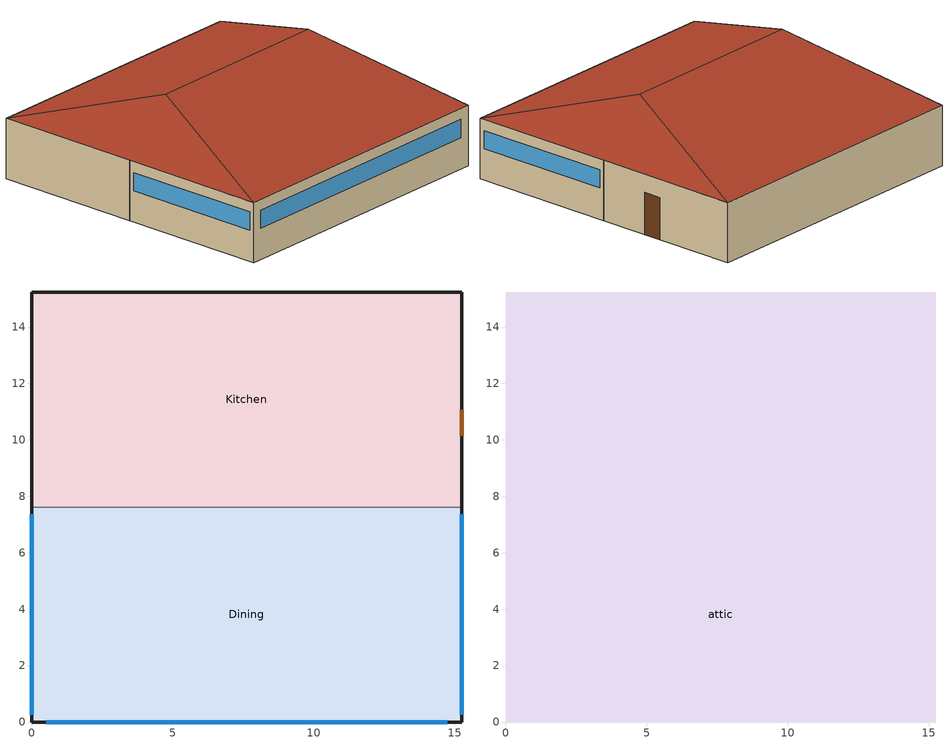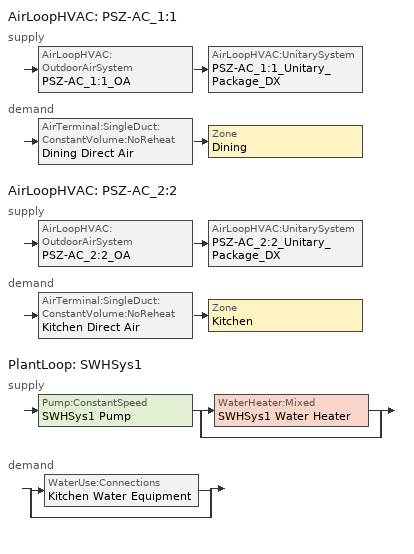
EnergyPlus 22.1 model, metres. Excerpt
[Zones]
Dining
 floor ground (Dining_Floor_Ffactor): 15.24,7.62 15.24,0 0,0 0,7.62 z0
 wall outside (nonres_ext_wall_grd): 0,7.62 0,0 15.24,0 15.24,7.62 z0:3.05
 wall to Kitchen (int_wall): 15.24,7.62 0,7.62 z0:3.05
 window (NonresWindow_U_0.362_SHGC_East_0.379): 15.24,0.25 15.24,7.37 z1.59:2.5
 window (NonresWindow_U_0.362_SHGC_South_0.379): 0.51,0 14.73,0 z1.59:2.5
 window (NonresWindow_U_0.362_SHGC_West_0.379): 0,7.37 0,0.25 z1.59:2.5
Kitchen
 floor ground (Kitchen_Floor_Ffactor): 15.24,15.24 15.24,7.62 0,7.62 0,15.24 z0
 wall outside (nonres_ext_wall_grd): 15.24,7.62 15.24,15.24 0,15.24 0,7.62 z0:3.05
 door (Swinging Door_con): 15.24,10.15 15.24,11.06 z0:2.13
attic
 floor to Dining (nonres_roof_floor): 0,0 0,7.62 15.24,7.62 15.24,0 z3.05
 floor to Kitchen (nonres_roof_floor): 15.24,15.24 15.24,7.62 0,7.62 0,15.24 z3.05
 roof outside (AtticRoofDeck): 0,15.24,3.05 0,0,3.05 2.54,7.62,5.59; 15.24,0,3.05 15.24,15.24,3.05 12.7,7.62,5.59; 15.24,15.24,3.05 0,15.24,3.05 2.54,7.62,5.59 12.7,7.62,5.59; 0,0,3.05 15.24,0,3.05 12.7,7.62,5.59 2.54,7.62,5.59
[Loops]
AirLoopHVAC 'PSZ-AC_1:1'
 supply: AirLoopHVAC:OutdoorAirSystem 'PSZ-AC_1:1_OA' > AirLoopHVAC:UnitarySystem 'PSZ-AC_1:1_Unitary_Package_DX'
 demand: AirTerminal:SingleDuct:ConstantVolume:NoReheat 'Dining Direct Air' > Zone 'Dining'
AirLoopHVAC 'PSZ-AC_2:2'
 supply: AirLoopHVAC:OutdoorAirSystem 'PSZ-AC_2:2_OA' > AirLoopHVAC:UnitarySystem 'PSZ-AC_2:2_Unitary_Package_DX'
 demand: AirTerminal:SingleDuct:ConstantVolume:NoReheat 'Kitchen Direct Air' > Zone 'Kitchen'
PlantLoop 'SWHSys1'
 supply: Pump:ConstantSpeed 'SWHSys1 Pump' > split
  | WaterHeater:Mixed 'SWHSys1 Water Heater'
  | bypass
 demand: split
  | WaterUse:Connections 'Kitchen Water Equipment'
  | bypass
[Building]
RestaurantFastFood: North Axis {deg}=0; Terrain=City; Loads Convergence Tolerance Value {W}=0.04; Temperature Convergence Tolerance Value {deltaC}=0.2; Solar Distribution=FullInteriorAndExterior; Maximum Number of Warmup Days=25; Minimum Number of Warmup Days=6
[Site:Location]
Site:Location=Denver-Aurora-Buckley.AFB_CO_USA WMO=724695; Latitude {N+ S-}=39.72; Longitude {W- E+}=-104.75; Time Zone Relative to GMT {GMT+/-}=-7; Elevation {m}=1726
[SizingPeriod:DesignDay] Day of Month=21; Dry-Bulb Temperature Range Modifier Type=DefaultMultipliers; Humidity Condition Type=Wetbulb; Barometric Pressure {Pa}=82237; Rain {Yes/No}=No; Snow on ground {Yes/No}=No; Daylight Savings Time Indicator=No
Name | Month | Day Type | Maximum Dry-Bulb Temperature {C} | Daily Dry-Bulb Temperature Range {C} | Wetbulb at Maximum Dry-Bulb {C} | Wind Speed {m/s} design conditions vs. traditional 6.71 m/s (15 mph) | Wind Direction {Degrees; N=0, S=180} | Solar Model Indicator | Clearness {0.0 to 1.1} | Wind Speed {m/s} design conditions vs. traditional 3.35 m/s (7mph) | ASHRAE Clear Sky Optical Depth for Beam Irradiance (taub) | ASHRAE Clear Sky Optical Depth for Diffuse Irradiance (taud)
Denver-Aurora-Buckley.AFB_CO_USA Ann Htg 99.6% Condns DB | 12 | WinterDesignDay | -17.9 | 0 | -17.9 | 2.5 | 180 | ASHRAEClearSky | 0
Denver-Aurora-Buckley.AFB_CO_USA Ann Clg .4% Condns DB=>MWB | 7 | SummerDesignDay | 33.9 | 14.8 | 15 |  | 30 | ASHRAETau |  | 3.6 | 0.423 | 2.02
[Site:WaterMainsTemperature]
Calculation Method=Correlation; Annual average outdoor air temperature {C}=9.95; Maximum difference in monthly average outdoor air temperatures {C}=23.7
[Site:GroundTemperature:FCfactorMethod]
January Ground Temperature {C}=7.1; February Ground Temperature {C}=3; March Ground Temperature {C}=-1; April Ground Temperature {C}=0.8; May Ground Temperature {C}=-0.2; June Ground Temperature {C}=4.8; July Ground Temperature {C}=6.1; August Ground Temperature {C}=13.7; September Ground Temperature {C}=22.2; October Ground Temperature {C}=22.7; November Ground Temperature {C}=21.7; December Ground Temperature {C}=18.5
[Material:NoMass]
Opaque Door panel_con: MediumRough, 0.475973, 0.9, 0.7, 0.7
Nonres_Roof_Insulation: MediumSmooth, 8.09839, 0.9, 0.7, 0.7
Nonres_Exterior_Wall_Insulation_grd: MediumSmooth, 2.26466, 0.9, 0.7, 0.7
[Construction]
Swinging Door_con: Opaque Door panel_con
InteriorFurnishings: Std Wood 6inch
AtticRoofDeck: F12 Asphalt shingles, G02 16mm plywood
int_wall: G01 13mm gypsum board, G01 13mm gypsum board
nonres_roof_floor: G01 16mm gypsum board, Nonres_Roof_Insulation
nonres_ext_wall_grd: F07 25mm stucco, G01 16mm gypsum board, Nonres_Exterior_Wall_Insulation_grd, G01 16mm gypsum board
NonresWindow_U_0.362_SHGC_South_0.379: Nonres Window Glazing Layer South
NonresWindow_U_0.362_SHGC_East_0.379: Nonres Window Glazing Layer East
NonresWindow_U_0.362_SHGC_West_0.379: Nonres Window Glazing Layer West
[Material]
Name | Roughness | Thickness {m} | Conductivity {W/m-K} | Density {kg/m3} | Specific Heat {J/kg-K} | Thermal Absorptance | Solar Absorptance | Visible Absorptance | Absorptance:Thermal | Absorptance:Solar | Absorptance:Visible
Std Wood 6inch | MediumSmooth | 0.15 | 0.12 | 540 | 1210 | 0.9 | 0.7 | 0.7
F07 25mm stucco | Smooth | 0.0254 | 0.72 | 1856 | 840 | 0.9 | 0.7 | 0.7
F12 Asphalt shingles | VeryRough | 0.0032 | 0.04 | 1120 | 1260 |  |  |  | 0.9 | 0.7
G01 13mm gypsum board | Smooth | 0.0127 | 0.16 | 800 | 1090 |  |  |  | 0.9 | 0.7 | 0.5
G01 16mm gypsum board | MediumSmooth | 0.0159 | 0.16 | 800 | 1090
G02 16mm plywood | Smooth | 0.0159 | 0.12 | 544 | 1210
[WindowMaterial:SimpleGlazingSystem] U-Factor {W/m2-K}=2.05553; Solar Heat Gain Coefficient=0.379; Visible Transmittance=0.4169
Nonres Window Glazing Layer South; Nonres Window Glazing Layer West; Nonres Window Glazing Layer East
[Construction:FfactorGroundFloor] F-Factor {W/m-K}=0.90012; Area {m2}=116.171; PerimeterExposed {m}=30.4856
Dining_Floor_Ffactor; Kitchen_Floor_Ffactor
[Zone] Type=1; Multiplier=1; Floor Area {m2}=autocalculate
Name | Ceiling Height {m} | Volume {m3} | Part of Total Floor Area
Dining; Kitchen | 3.0488 | 354.1836 | Yes
attic | -9999 | 262.3406 | No
[InternalMass] Construction=InteriorFurnishings; Surface Area {m2}=232.343
Name | Zone or ZoneList
Dining_InternalMass_1 | Dining
Kitchen_InternalMass_1 | Kitchen
[People] Number of People Schedule=BLDG_OCC_SCH; Fraction Radiant=0.3; Sensible Heat Fraction=AUTOCALCULATE; Activity Level Schedule=ACTIVITY_SCH; Enable ASHRAE 55 Comfort Warnings=No; Mean Radiant Temperature Calculation Type=ZoneAveraged; Work Efficiency Schedule=WORK_EFF_SCH; Clothing Insulation Calculation Method=ClothingInsulationSchedule; Clothing Insulation Schedule=CLOTHING_SCH; Air Velocity Schedule=AIR_VELO_SCH; Thermal Comfort Model 1 Type=FANGER
Name | Zone or ZoneList or Space or SpaceList | Number of People Calculation Method | Floor Area per Person {m2/person} | Number of People
Dining | Dining | Area/Person | 1.327
Kitchen | Kitchen | People |  | 6.2733
[Lights] Design Level Calculation Method=Watts/Area; Return Air Fraction=0; Fraction Radiant=0.7; Fraction Visible=0.2; Fraction Replaceable=1; Return Air Fraction Calculated from Plenum Temperature=No
Name | Zone or ZoneList or Space or SpaceList | Schedule | Watts per Zone Floor Area {W/m2}
Dining_Lights | Dining | ltg_sch_dining | 4.079169
Kitchen_Lights | Kitchen | ltg_sch_kitchen | 9.620469
[ElectricEquipment] Design Level Calculation Method=EquipmentLevel
Name | Zone or ZoneList or Space or SpaceList | Schedule | Design Level {W} | Fraction Latent | Fraction Radiant | Fraction Lost
Dining_MiscElec_Equip | Dining | BLDG_EQUIP_SCH | 12834.7 | 0.25 | 0.3 | 0
Kitchen_MiscElec_Equip | Kitchen | BLDG_EQUIP_SCH | 29769.4 | 0.25 | 0.3 | 0.3
Kitchen_Reach-in-Freezer | Kitchen | Always_on | 277.5 | 0 | 0.25 | 0
Kitchen_Reach-in-Refrigerator | Kitchen | Always_on | 313.3 | 0 | 0.25 | 0
[GasEquipment]
Kitchen_MiscGas_Equip: Zone or ZoneList or Space or SpaceList=Kitchen; Schedule=FF_GAS_EQUIP_SCH; Design Level Calculation Method=EquipmentLevel; Design Level {W}=86968.2; Fraction Latent=0.1; Fraction Radiant=0.2; Fraction Lost=0.7
[Daylighting:Controls]
Dining_DaylCtrl: Zone or Space=Dining; Daylighting Method=SplitFlux; Availability Schedule=DaylightAvailSch; Lighting Control Type=Continuousoff; Minimum Input Power Fraction for Continuous or ContinuousOff Dimming Control=0.2; Minimum Light Output Fraction for Continuous or ContinuousOff Dimming Control=0.2; Number of Stepped Control Steps=3; Probability Lighting will be Reset When Needed in Manual Stepped Control=1; Glare Calculation Daylighting Reference Point=Dining_DaylRefPt1; Glare Calculation Azimuth Angle of View Direction Clockwise from Zone y-Axis {deg}=180; Maximum Allowable Discomfort Glare Index=22; Daylighting Reference Point 1=Dining_DaylRefPt1; Fraction of Lights Controlled by Reference Point 1=0.38; Illuminance Setpoint at Reference Point 1 {lux}=215; Daylighting Reference Point 2=Dining_DaylRefPt2; Fraction of Lights Controlled by Reference Point 2=0.38; Illuminance Setpoint at Reference Point 2 {lux}=215
[ZoneInfiltration:DesignFlowRate] Temperature Term Coefficient=0; Velocity Squared Term Coefficient=0
Name | Zone or ZoneList | Schedule | Design Flow Rate Calculation Method | Flow per Exterior Surface Area {m3/s-m2} | Constant Term Coefficient | Velocity Term Coefficient | Design Flow Rate {m3/s}
Dining_Infiltration | Dining | INFIL_SCH_PNNL | Flow/ExteriorWallArea | 0.00019935 | 0 | 0.224
Dining_Door_Infiltration | Dining | VESTIBULE_DOOR_INFIL_SCH | Flow/Zone |  | 1 | 0 | 0.583798
Kitchen_Infiltration | Kitchen | INFIL_SCH_PNNL | Flow/ExteriorWallArea | 0.00019935 | 0 | 0.224
attic_Infiltration | attic | ALWAYS_ON | Flow/Zone |  | 1 | 0 | 0.0729
[Exterior:Lights] Control Option=AstronomicalClock
Name | Schedule | Design Level {W}
Exterior_Lights_a | Exterior_lighting_schedule_a | 209.35
Exterior_Lights_b | Exterior_lighting_schedule_b_2016 | 742.8
[Refrigeration:Case] Availability Schedule=ALWAYS_ON; Zone=Kitchen; Rated Ambient Temperature {C}=23.88; Rated Ambient Relative Humidity {percent}=55; Latent Case Credit Curve Type=CaseTemperatureMethod; Standard Case Lighting Power per Unit Length {W/m}=33; Case Lighting Schedule=walkin_occ_lght_SCH_2; Fraction of Lighting Energy to Case=1; Case Anti-Sweat Heater Power per Unit Length {W/m}=0; Minimum Anti-Sweat Heater Power per Unit Length {W/m}=0; Anti-Sweat Heater Control Type=None; Humidity at Zero Anti-Sweat Heater Energy {percent}=0; Case Height {m}=0; Defrost Energy Correction Curve Type=None
Name | Rated Total Cooling Capacity per Unit Length {W/m} | Rated Latent Heat Ratio | Rated Runtime Fraction | Case Length {m} | Case Operating Temperature {C} | Latent Case Credit Curve | Standard Case Fan Power per Unit Length {W/m} | Operating Case Fan Power per Unit Length {W/m} | Fraction of Anti-Sweat Heater Energy to Case | Case Defrost Power per Unit Length {W/m} | Case Defrost Type | Case Defrost Schedule | Case Defrost Drip-Down Schedule | Under Case HVAC Return Air Fraction | Refrigerated Case Restocking Schedule | Case Credit Fraction Schedule
Kitchen_Case:1_WALKINFREEZER | 688 | 0.1 | 0.4 | 2.44 | -23 | Kitchen_Case:1_WALKINFREEZERSingleShelfHorizontal_LatentEnergyMult | 21.1429 | 21.1429 | 0 | 1291.7 | Electric | Kitchen_Case:1_WALKINFREEZER_CaseDefrost2aDaySched | Kitchen_Case:1_WALKINFREEZER_CaseDripDown2aDaySched | 0 | Kitchen_Case:1_WALKINFREEZER_WalkInStockingSched | Kitchen_Case:1_WALKINFREEZER_CaseCreditReduxSched
Kitchen_Case:2_SELFCONTAINEDDISPLAYCASE | 734 | 0.08 | 0.85 | 3.05 | 2 | Kitchen_Case:2_SELFCONTAINEDDISPLAYCASEMultiShelfVertical_LatentEnergyMult | 18.8571 | 18.8571 | 0.2 | 0 | None |  |  | 0.05 | Kitchen_Case:2_SELFCONTAINEDDISPLAYCASE_CaseStockingSched
[Refrigeration:CompressorRack] Heat Rejection Location=ZONE; Design Condenser Fan Power {W}=330; Condenser Type=AIRCOOLED
Name | Design Compressor Rack COP {W/W} | Compressor Rack COP Function of Temperature Curve | Condenser Fan Power Function of Temperature Curve | Refrigeration Case Name or WalkIn Name or CaseAndWalkInList
RACK1 | 2.51 | RACK1_RackCOPfTCurve | RACK1_RackCondFanCurve2 | RACK1CaseList
RACK2 | 7.29 | RACK2_RackCOPfTCurve |  | RACK2CaseList
[Refrigeration:CaseAndWalkInList]
Name | Case or WalkIn 1
RACK1CaseList | Kitchen_Case:1_WALKINFREEZER
RACK2CaseList | Kitchen_Case:2_SELFCONTAINEDDISPLAYCASE
[EnergyManagementSystem:Sensor]
Name | Output:Variable or Output:Meter | Output:Variable or Output:Meter Index Key
OAT_F | Site Outdoor Air Drybulb Temperature
Dining_LSr | Zone Lights Electricity Rate | Dining
Dining_Occ_Sensor | People Occupant Count | Dining
Kitchen_LSr | Zone Lights Electricity Rate | Kitchen
Kitchen_Occ_Sensor | People Occupant Count | Kitchen
[EnergyManagementSystem:InternalVariable] Internal Data Type=Zone Floor Area
Name | Internal Data Index Key
Dining_Area | Dining
Kitchen_Area | Kitchen
[EnergyManagementSystem:Actuator] Actuated Component Type=Lights; Actuated Component Control Type=Electricity Rate
Name | Actuated Component Unique
Dining_Light_Actuator | Dining_lights
Kitchen_Light_Actuator | Kitchen_lights
[EnergyManagementSystem:Program]
SET_Dining_Light_EMS_Program: SET Dining_LSr_IP=0.093*Dining_LSr/Dining_Area; IF (Dining_Occ_Sensor <= 0) && (Dining_LSr_IP >= 0.02); SET Dining_Light_Actuator = 0.02*Dining_Area/0.09290304; ELSE; SET Dining_Light_Actuator = NULL; ENDIF
SET_Kitchen_Light_EMS_Program: SET Kitchen_LSr_IP=0.093*Kitchen_LSr/Kitchen_Area; IF (Kitchen_Occ_Sensor <= 0) && (Kitchen_LSr_IP >= 0.02); SET Kitchen_Light_Actuator = 0.02*Kitchen_Area/0.09290304; ELSE; SET Kitchen_Light_Actuator = NULL; ENDIF
[EnergyManagementSystem:ProgramCallingManager]
SET_Dining_Light_EMS_Program_Prog_Manager: BeginTimestepBeforePredictor; SET_Dining_Light_EMS_Program
SET_Kitchen_Light_EMS_Program_Prog_Manager: BeginTimestepBeforePredictor; SET_Kitchen_Light_EMS_Program
[Sizing:Zone] Zone Cooling Design Supply Air Temperature Input Method=SupplyAirTemperature; Zone Cooling Design Supply Air Temperature {C}=12.8; Zone Heating Design Supply Air Temperature Input Method=SupplyAirTemperature; Zone Heating Design Supply Air Temperature {C}=40; Zone Cooling Design Supply Air Humidity Ratio {kg-H2O/kg-air}=0.007; Zone Heating Design Supply Air Humidity Ratio {kgWater/kgDryAir}=0.008; Cooling Design Air Flow Method=DesignDayWithLimit; Cooling Design Air Flow Rate {m3/s}=0; Cooling Minimum Air Flow Fraction=0; Heating Design Air Flow Method=DesignDay; Heating Design Air Flow Rate {m3/s}=0
Name | Design Specification Outdoor Air Object | Cooling Minimum Air Flow per Zone Floor Area {m3/s-m2} | Cooling Minimum Air Flow {m3/s}
Dining | SZ DSOA Dining | 0.0035814
Kitchen | SZ DSOA Kitchen |  | 1.14133
[DesignSpecification:OutdoorAir]
Name | Outdoor Air Method | Outdoor Air Flow per Zone Floor Area {m3/s-m2} | Outdoor Air Flow per Zone {m3/s}
SZ DSOA Dining | Flow/Area | 0.0035814
SZ DSOA Kitchen | Maximum | 0.000792396 | 1.14133
[ZoneControl:Thermostat] Control Type Schedule=Dual Zone Control Type Sched
Name | Zone or ZoneList | Control 1
Dining Thermostat | Dining | Dining Dual SP Control
Kitchen Thermostat | Kitchen | Kitchen Dual SP Control
[ThermostatSetpoint:DualSetpoint]
Name | Heating Setpoint Temperature Schedule | Cooling Setpoint Temperature Schedule
Dining Dual SP Control | HTGSETP_SCH_NO_OPTIMUM | CLGSETP_SCH_NO_OPTIMUM
Kitchen Dual SP Control | HTGSETP_KITCHEN_SCH_NO_OPTIMUM | CLGSETP_KITCHEN_SCH_NO_OPTIMUM
[Coil:Cooling:DX:MultiSpeed] Availability Schedule=Always_On; Condenser Type=AirCooled; Apply Part Load Fraction to Speeds Greater than 1=No; Apply Latent Degradation to Speeds Greater than 1=No; Maximum Outdoor Dry-Bulb Temperature for Crankcase Heater Operation {C}=10; Basin Heater Setpoint Temperature {C}=2; Fuel Type=Electricity; Number of Speeds=2; Speed 1 Gross Rated Cooling COP {W/W}=3.79883; Speed 1 Rated Evaporator Fan Power Per Volume Flow Rate {W/(m3/s)}=0; Speed 1 Total Cooling Capacity Function of Temperature Curve=LgDX_CapFT; Speed 1 Total Cooling Capacity Function of Flow Fraction Curve=LgDX_CapFF; Speed 1 Energy Input Ratio Function of Temperature Curve=LgDX_EIRFT; Speed 1 Energy Input Ratio Function of Flow Fraction Curve=LgDX_EIRFF; Speed 1 Part Load Fraction Correlation Curve=LgDX_PLR; Speed 1 Rated Waste Heat Fraction of Power Input=0.2; Speed 1 Evaporative Condenser Effectiveness=0.9; Speed 2 Gross Rated Cooling COP {W/W}=3.79883; Speed 2 Rated Evaporator Fan Power Per Volume Flow Rate {W/(m3/s)}=0; Speed 2 Total Cooling Capacity Function of Temperature Curve=LgDX_CapFT; Speed 2 Total Cooling Capacity Function of Flow Fraction Curve=LgDX_CapFF; Speed 2 Energy Input Ratio Function of Temperature Curve=LgDX_EIRFT; Speed 2 Energy Input Ratio Function of Flow Fraction Curve=LgDX_EIRFF; Speed 2 Part Load Fraction Correlation Curve=LgDX_PLR; Speed 2 Rated Waste Heat Fraction of Power Input=0.2; Speed 2 Evaporative Condenser Effectiveness=0.9
Name | Speed 1 Gross Rated Total Cooling Capacity {W} | Speed 1 Gross Rated Sensible Heat Ratio | Speed 1 Rated Air Flow Rate {m3/s} | Speed 2 Gross Rated Total Cooling Capacity {W} | Speed 2 Gross Rated Sensible Heat Ratio | Speed 2 Rated Air Flow Rate {m3/s}
PSZ-AC_1:1 Cooling Coil | 16554.1 | 0.80066 | 1.33338 | 33108.23 | 0.80066 | 2.00007
PSZ-AC_2:2 Cooling Coil | 13408.02 | 0.76441 | 0.867747 | 26816.04 | 0.76441 | 1.30162
[Coil:Heating:Fuel] Availability Schedule=Always_On; Fuel Type=NaturalGas; Nominal Capacity {W}=AUTOSIZE; Parasitic Electric Load {W}=0; Parasitic Fuel Load {W}=0
Name | Burner Efficiency
PSZ-AC_1:1 Heating Coil | 0.84
PSZ-AC_2:2 Heating Coil | 0.8505
[Sizing:System] Type of Load to Size On=Sensible; Design Outdoor Air Flow Rate {m3/s}=AUTOSIZE; Central Heating Maximum System Air Flow Ratio=1; Preheat Design Temperature {C}=7; Preheat Design Humidity Ratio {kgWater/kgDryAir}=0.008; Precool Design Temperature {C}=12.8; Precool Design Humidity Ratio {kgWater/kgDryAir}=0.008; Central Cooling Design Supply Air Temperature {C}=12.8; Central Heating Design Supply Air Temperature {C}=40; Type of Zone Sum to Use=Coincident; 100% Outdoor Air in Cooling=No; 100% Outdoor Air in Heating=No; Central Cooling Design Supply Air Humidity Ratio {kgWater/kgDryAir}=0.007; Central Heating Design Supply Air Humidity Ratio {kgWater/kgDryAir}=0.008; Cooling Supply Air Flow Rate Method=DesignDay; Cooling Supply Air Flow Rate {m3/s}=0; Heating Supply Air Flow Rate Method=DesignDay; Heating Supply Air Flow Rate {m3/s}=0; System Outdoor Air Method=ZoneSum; Zone Maximum Outdoor Air Fraction=1; Cooling Design Capacity Method=CoolingDesignCapacity; Cooling Design Capacity {W}=autosize; Heating Design Capacity Method=HeatingDesignCapacity; Heating Design Capacity {W}=autosize; Central Cooling Capacity Control Method=OnOff
PSZ-AC_1:1; PSZ-AC_2:2
[AirTerminal:SingleDuct:ConstantVolume:NoReheat] Availability Schedule=Always_On; Maximum Air Flow Rate {m3/s}=AUTOSIZE
Dining Direct Air; Kitchen Direct Air
[Zone equipment]
Dining: Dining Exhaust Fan, Dining Direct Air
Kitchen: Kitchen Exhaust Fan, Kitchen Direct Air
[Fan:ZoneExhaust] Availability Schedule=Hours_of_operation
Name | Fan Total Efficiency | Pressure Rise {Pa} | Maximum Flow Rate {m3/s} | Balanced Exhaust Fraction Schedule
Dining Exhaust Fan | 1 | 0 | 0.416093
Kitchen Exhaust Fan | 0.385 | 124.5 | 1.557427 | Kitchen Exhaust Fan Balanced Exhaust Fraction Schedule
[Fan:SystemModel]
PSZ-AC_1:1_addAQ Fan: HVACOperationSchd, autosize, Discrete, 1, 622.5, 0.895, 1, AUTOSIZE, TotalEfficiencyAndPressure, 0.58175, 622.5, 2, 0.66, 0.4, 1, 1
PSZ-AC_2:2_addAQ Fan: HVACOperationSchd, autosize, Discrete, 1, 622.5, 0.865, 1, AUTOSIZE, TotalEfficiencyAndPressure, 0.56225, 622.5, 2, 0.66, 0.4, 1, 1
[AirLoopHVAC:UnitarySystem] Control Type=Load; Dehumidification Control Type=None; Availability Schedule=Always_On; Fan Placement=DrawThrough; Supply Air Fan Operating Mode Schedule=HVACOperationSchd; DX Heating Coil Sizing Ratio=1; Use DOAS DX Cooling Coil=No; Minimum Supply Air Temperature {C}=2; Latent Load Control=SensibleOnlyLoadControl; Cooling Supply Air Flow Rate Method=SupplyAirFlowRate; Cooling Supply Air Flow Rate {m3/s}=AUTOSIZE; Heating Supply Air Flow Rate Method=SupplyAirFlowRate; Heating Supply Air Flow Rate {m3/s}=AUTOSIZE; No Load Supply Air Flow Rate Method=SupplyAirFlowRate; No Load Supply Air Flow Rate {m3/s}=AUTOSIZE; Maximum Supply Air Temperature {C}=AUTOSIZE
Name | Controlling Zone or Thermostat Location | Supply Fan | Heating Coil | Cooling Coil | Design Specification Multispeed Object
PSZ-AC_1:1_Unitary_Package_DX | Dining | PSZ-AC_1:1_addAQ Fan | PSZ-AC_1:1 Heating Coil | PSZ-AC_1:1 Cooling Coil | PSZ-AC_1:1_Unitary_Package_DX_Perf
PSZ-AC_2:2_Unitary_Package_DX | Kitchen | PSZ-AC_2:2_addAQ Fan | PSZ-AC_2:2 Heating Coil | PSZ-AC_2:2 Cooling Coil | PSZ-AC_2:2_Unitary_Package_DX_Perf
[UnitarySystemPerformance:Multispeed]
PSZ-AC_1:1_Unitary_Package_DX_Perf; PSZ-AC_2:2_Unitary_Package_DX_Perf: 2, 2, No, 0.66, 0.66, 0.66, 1, 1
[Controller:OutdoorAir] Minimum Outdoor Air Flow Rate {m3/s}=AUTOSIZE; Maximum Outdoor Air Flow Rate {m3/s}=AUTOSIZE; Economizer Control Type=DifferentialDryBulb; Economizer Control Action Type=ModulateFlow; Lockout Type=LockoutWithHeating; Minimum Limit Type=FixedMinimum
Name | Minimum Outdoor Air Schedule | Maximum Fraction of Outdoor Air Schedule
PSZ-AC_1:1_OA_Controller | MinOA_MotorizedDamper_Sched | SZ_system_OA_Max_Frac_SCH
PSZ-AC_2:2_OA_Controller | MINOA_FFKITCH_SCHED
[AirLoopHVAC] Design Supply Air Flow Rate {m3/s}=AUTOSIZE
PSZ-AC_1:1; PSZ-AC_2:2
[AvailabilityManager:NightCycle] Applicability Schedule=Always_On; Fan Schedule=HVACOperationSchd; Control Type=CycleOnAny; Thermostat Tolerance {deltaC}=1; Cycling Run Time Control Type=FixedRunTime; Cycling Run Time {s}=1800
PSZ-AC_1:1 Availability Manager; PSZ-AC_2:2 Availability Manager
[SetpointManager:SingleZone:Heating] Control Variable=Temperature; Minimum Supply Air Temperature {C}=12.8; Maximum Supply Air Temperature {C}=40
Name | Control Zone | Setpoint Node or NodeList
SupAirTemp MngrDining - Htg | Dining | PSZ-AC_1:1 Supply Equipment Outlet Node
SupAirTemp MngrKitchen - Htg | Kitchen | PSZ-AC_2:2 Supply Equipment Outlet Node
[SetpointManager:SingleZone:Cooling] Control Variable=Temperature; Minimum Supply Air Temperature {C}=12.8; Maximum Supply Air Temperature {C}=99
Name | Control Zone | Setpoint Node or NodeList
SupAirTemp MngrDining - Clg | Dining | PSZ-AC_1:1 Zone Equipment Inlet Node
SupAirTemp MngrKitchen - Clg | Kitchen | PSZ-AC_2:2 Zone Equipment Inlet Node
[SetpointManager:MixedAir] Control Variable=Temperature
Name | Setpoint Node or NodeList
PSZ-AC_1:1_OAMixed Air Temp Manager | PSZ-AC_1:1 Mixed Air Outlet
PSZ-AC_1:1_CoolC SAT Manager | PSZ-AC_1:1 Cooling Coil Outlet
PSZ-AC_1:1_HeatC MixedAir Manager | PSZ-AC_1:1 Heating Coil Outlet
PSZ-AC_2:2_OAMixed Air Temp Manager | PSZ-AC_2:2 Mixed Air Outlet
PSZ-AC_2:2_CoolC SAT Manager | PSZ-AC_2:2 Cooling Coil Outlet
PSZ-AC_2:2_HeatC MixedAir Manager | PSZ-AC_2:2 Heating Coil Outlet
[WaterHeater:Mixed]
SWHSys1 Water Heater: Tank Volume {m3}=0.378541; Setpoint Temperature Schedule=SHWSys1 Water Heater Setpoint Temperature Schedule Name; Deadband Temperature Difference {deltaC}=2; Maximum Temperature Limit {C}=82.2222; Heater Control Type=Cycle; Heater Maximum Capacity {W}=29307.11; Heater Fuel Type=NATURALGAS; Heater Thermal Efficiency=0.95; Off Cycle Parasitic Fuel Consumption Rate {W}=612.409; Off Cycle Parasitic Fuel Type=NATURALGAS; Off Cycle Parasitic Heat Fraction to Tank=0; On Cycle Parasitic Fuel Consumption Rate {W}=612.409; On Cycle Parasitic Fuel Type=NATURALGAS; Ambient Temperature Indicator=zone; Ambient Temperature Zone=KITCHEN; Off Cycle Loss Coefficient to Ambient Temperature {W/K}=7.56156; On Cycle Loss Coefficient to Ambient Temperature {W/K}=7.56156; Use Side Effectiveness=1; Source Side Effectiveness=1; Use Side Design Flow Rate {m3/s}=AUTOSIZE; Source Side Design Flow Rate {m3/s}=AUTOSIZE; Indirect Water Heating Recovery Time {hr}=1.5
[Sizing:Plant]
SWHSys1: Loop Type=Heating; Design Loop Exit Temperature {C}=60; Loop Design Temperature Difference {deltaC}=5
[PlantLoop]
SWHSys1: Fluid Type=WATER; Plant Equipment Operation Scheme=SWHSys1 Loop Operation Scheme List; Maximum Loop Temperature {C}=60; Minimum Loop Temperature {C}=10; Maximum Loop Flow Rate {m3/s}=AUTOSIZE; Minimum Loop Flow Rate {m3/s}=0; Plant Loop Volume {m3}=AUTOSIZE; Load Distribution Scheme=Optimal
[Pump:ConstantSpeed]
SWHSys1 Pump: Design Flow Rate {m3/s}=autosize; Design Pump Head {Pa}=0.001; Design Power Consumption {W}=AUTOSIZE; Motor Efficiency=0.3; Fraction of Motor Inefficiencies to Fluid Stream=0; Pump Control Type=Intermittent
[PlantEquipmentList]
SWHSys1 Equipment List: SWHSys1 Water Heater
[PlantEquipmentOperation:HeatingLoad]
SWHSys1 Operation Scheme: Load Range 1 Lower Limit {W}=0; Load Range 1 Upper Limit {W}=1000000000000000; Range 1 Equipment List=SWHSys1 Equipment List
[PlantEquipmentOperationSchemes]
SWHSys1 Loop Operation Scheme List: Control Scheme 1=SWHSys1 Operation Scheme; Control Scheme 1 Schedule=PlantOnSched
[SetpointManager:Scheduled]
SWHSys1 Loop Setpoint Manager: Control Variable=Temperature; Schedule=SHWSys1-Loop-Temp-Schedule; Setpoint Node or NodeList=SWHSys1 Supply Outlet Node
[WaterUse:Equipment]
Kitchen Water Equipment: Peak Flow Rate {m3/s}=9.598e-05; Flow Rate Fraction Schedule=BLDG_SWH_SCH; Target Temperature Schedule=Kitchen Water Equipment Temp Sched; Hot Water Supply Temperature Schedule=Kitchen Water Equipment Hot Supply Temp Sched; Zone=Kitchen; Sensible Fraction Schedule=Kitchen Water Equipment Sensible fract sched; Latent Fraction Schedule=Kitchen Water Equipment Latent fract sched
[WaterUse:Connections]
Kitchen Water Equipment: Water Use Equipment 1=Kitchen Water Equipment
[SCHEDULE:COMPACT]
ltg_sch_dining: Through: 12/31, For: SummerDesignDay, Until: 24:00, 1, For: WinterDesignDay, Until: 24:00, 0, For: Weekdays, Until: 5:00, 0.13686, Until: 6:00, 0.18248, Until: 8:00, 0.36496, Until: 10:00, 0.54743, Until: 22:00, 0.82115, Until: 23:00, 0.4562, Until: 24:00, 0.27372, For: Saturday, Until: 1:00, 0.18248, Until: 6:00, 0.13686, Until: 8:00, 0.27372, Until: 10:00, 0.54743, Until: 17:00, 0.72991, Until: 22:00, 0.82115, Until: 23:00, 0.4562, Until: 24:00, 0.27372, For: AllOtherDays, Until: 1:00, 0.18248, Until: 6:00, 0.13686, Until: 8:00, 0.27372, Until: 10:00, 0.4562, Until: 16:00, 0.63867, Until: 22:00, 0.54743, Until: 23:00, 0.4562, Until: 24:00, 0.27372
ltg_sch_kitchen: Through: 12/31, For: SummerDesignDay, Until: 24:00, 1, For: WinterDesignDay, Until: 24:00, 0, For: Weekdays, Until: 5:00, 0.1336, Until: 6:00, 0.17813, Until: 8:00, 0.35626, Until: 10:00, 0.53439, Until: 22:00, 0.80159, Until: 23:00, 0.44533, Until: 24:00, 0.2672, For: Saturday, Until: 1:00, 0.17813, Until: 6:00, 0.1336, Until: 8:00, 0.2672, Until: 10:00, 0.53439, Until: 17:00, 0.71252, Until: 22:00, 0.80159, Until: 23:00, 0.44533, Until: 24:00, 0.2672, For: AllOtherDays, Until: 1:00, 0.17813, Until: 6:00, 0.1336, Until: 8:00, 0.2672, Until: 10:00, 0.44533, Until: 16:00, 0.62345, Until: 22:00, 0.53439, Until: 23:00, 0.44533, Until: 24:00, 0.2672
INFIL_SCH_PNNL: Through: 12/31, For: Weekdays, Until: 01:00, 0.25, Until: 05:00, 1, Until: 24:00, 0.25, For: Saturday, Until: 01:00, 0.25, Until: 05:00, 1, Until: 24:00, 0.25, For: WinterDesignDay SummerDesignDay, Until: 24:00, 1, For: Sunday Holidays AllOtherDays, Until: 01:00, 0.25, Until: 05:00, 1, Until: 24:00, 0.25
[Schedule:Compact]
BLDG_EQUIP_SCH: Through: 12/31, For: Weekdays, Until: 01:00, 0.0299675, Until: 02:00, 0.0199015, Until: 03:00, 0.0298522, Until: 04:00, 0.0199015, Until: 05:00, 0.0497536, Until: 06:00, 0.11987, Until: 07:00, 0.129859, Until: 08:00, 0.149837, Until: 09:00, 0.179805, Until: 10:00, 0.209772, Until: 11:00, 0.259718, Until: 12:00, 0.289686, Until: 13:00, 0.269707, Until: 14:00, 0.249729, Until: 15:00, 0.229751, Until: 16:00, 0.229751, Until: 17:00, 0.259718, Until: 18:00, 0.259718, Until: 19:00, 0.23974, Until: 20:00, 0.219762, Until: 21:00, 0.199783, Until: 22:00, 0.179805, Until: 23:00, 0.0899024, Until: 24:00, 0.0299675, For: Saturday, Until: 01:00, 0.0299675, Until: 02:00, 0.0199015, Until: 03:00, 0.0298522, Until: 04:00, 0.0199015, Until: 05:00, 0.0497536, Until: 06:00, 0.119409, Until: 07:00, 0.129859, Until: 08:00, 0.149837, Until: 09:00, 0.179805, Until: 10:00, 0.209772, Until: 11:00, 0.259718, Until: 12:00, 0.289686, Until: 13:00, 0.269707, Until: 14:00, 0.249729, Until: 15:00, 0.229751, Until: 16:00, 0.229751, Until: 17:00, 0.259718, Until: 18:00, 0.259718, Until: 19:00, 0.23974, Until: 20:00, 0.219762, Until: 21:00, 0.199783, Until: 22:00, 0.179805, Until: 23:00, 0.0899024, Until: 24:00, 0.0299675, For: SummerDesignDay, Until: 24:00, 0.29, For: WinterDesignDay, Until: 24:00, 0, For: Sunday Holidays AllOtherDays, Until: 01:00, 0.0299675, Until: 02:00, 0.0199015, Until: 03:00, 0.0298522, Until: 04:00, 0.0199015, Until: 05:00, 0.0497536, Until: 06:00, 0.119409, Until: 07:00, 0.129859, Until: 08:00, 0.149837, Until: 09:00, 0.179805, Until: 10:00, 0.209772, Until: 11:00, 0.259718, Until: 12:00, 0.289686, Until: 13:00, 0.269707, Until: 14:00, 0.249729, Until: 15:00, 0.229751, Until: 16:00, 0.229751, Until: 17:00, 0.259718, Until: 18:00, 0.259718, Until: 19:00, 0.23974, Until: 20:00, 0.219762, Until: 21:00, 0.199783, Until: 22:00, 0.179805, Until: 23:00, 0.0899024, Until: 24:00, 0.0299675
FF_GAS_EQUIP_SCH: Through: 12/31, For: Weekdays Saturday, Until: 01:00, 0.03, Until: 02:00, 0.02, Until: 03:00, 0.03, Until: 04:00, 0.02, Until: 05:00, 0.05, Until: 06:00, 0.12, Until: 07:00, 0.13, Until: 08:00, 0.15, Until: 09:00, 0.18, Until: 10:00, 0.21, Until: 11:00, 0.26, Until: 12:00, 0.29, Until: 13:00, 0.27, Until: 14:00, 0.25, Until: 15:00, 0.23, Until: 16:00, 0.23, Until: 17:00, 0.26, Until: 18:00, 0.26, Until: 19:00, 0.24, Until: 20:00, 0.22, Until: 21:00, 0.2, Until: 22:00, 0.18, Until: 23:00, 0.09, Until: 24:00, 0.03, For: SummerDesignDay, Until: 24:00, 0.29, For: WinterDesignDay, Until: 24:00, 0, For: Sunday Holidays AllOtherDays, Until: 01:00, 0.03, Until: 02:00, 0.02, Until: 03:00, 0.03, Until: 04:00, 0.02, Until: 05:00, 0.05, Until: 06:00, 0.12, Until: 07:00, 0.13, Until: 08:00, 0.15, Until: 09:00, 0.18, Until: 10:00, 0.21, Until: 11:00, 0.26, Until: 12:00, 0.29, Until: 13:00, 0.27, Until: 14:00, 0.25, Until: 15:00, 0.23, Until: 16:00, 0.23, Until: 17:00, 0.26, Until: 18:00, 0.26, Until: 19:00, 0.24, Until: 20:00, 0.22, Until: 21:00, 0.2, Until: 22:00, 0.18, Until: 23:00, 0.09, Until: 24:00, 0.03
BLDG_OCC_SCH: Through: 12/31, For: Weekdays, Until: 01:00, 0.05, Until: 05:00, 0, Until: 06:00, 0.05, Until: 07:00, 0.1, Until: 10:00, 0.4, Until: 11:00, 0.2, Until: 12:00, 0.5, Until: 13:00, 0.8, Until: 14:00, 0.7, Until: 15:00, 0.4, Until: 16:00, 0.2, Until: 17:00, 0.25, Until: 18:00, 0.5, Until: 21:00, 0.8, Until: 22:00, 0.5, Until: 23:00, 0.35, Until: 24:00, 0.2, For: SummerDesignDay, Until: 24:00, 1, For: WinterDesignDay, Until: 24:00, 0, For: Saturday, Until: 01:00, 0.05, Until: 06:00, 0, Until: 07:00, 0.05, Until: 09:00, 0.5, Until: 10:00, 0.4, Until: 11:00, 0.2, Until: 12:00, 0.45, Until: 14:00, 0.5, Until: 15:00, 0.35, Until: 18:00, 0.3, Until: 19:00, 0.7, Until: 20:00, 0.9, Until: 21:00, 0.7, Until: 22:00, 0.65, Until: 23:00, 0.55, Until: 24:00, 0.35, For: Sunday Holidays AllOtherDays, Until: 01:00, 0.05, Until: 06:00, 0, Until: 07:00, 0.05, Until: 09:00, 0.5, Until: 11:00, 0.2, Until: 12:00, 0.3, Until: 14:00, 0.5, Until: 15:00, 0.3, Until: 16:00, 0.2, Until: 17:00, 0.25, Until: 18:00, 0.35, Until: 19:00, 0.55, Until: 20:00, 0.65, Until: 21:00, 0.7, Until: 22:00, 0.35, Until: 24:00, 0.2
VESTIBULE_DOOR_INFIL_SCH: Through: 12/31, For: Weekdays, Until: 06:00, 0, Until: 07:00, 0.131, Until: 10:00, 0.445, Until: 11:00, 0.241, Until: 12:00, 0.542, Until: 13:00, 0.821, Until: 14:00, 0.73, Until: 15:00, 0.445, Until: 16:00, 0.241, Until: 17:00, 0.345, Until: 18:00, 0.542, Until: 21:00, 0.821, Until: 22:00, 0.542, Until: 23:00, 0.345, Until: 24:00, 0.241, For: SummerDesignDay, Until: 24:00, 1, For: WinterDesignDay, Until: 24:00, 0, For: Saturday, Until: 06:00, 0, Until: 07:00, 0.131, Until: 09:00, 0.542, Until: 10:00, 0.445, Until: 11:00, 0.241, Until: 12:00, 0.445, Until: 14:00, 0.542, Until: 15:00, 0.445, Until: 18:00, 0.345, Until: 19:00, 0.73, Until: 20:00, 0.911, Until: 21:00, 0.73, Until: 22:00, 0.637, Until: 23:00, 0.542, Until: 24:00, 0.345, For: Sunday Holidays AllOtherDays, Until: 06:00, 0, Until: 07:00, 0.131, Until: 09:00, 0.542, Until: 11:00, 0.241, Until: 12:00, 0.345, Until: 14:00, 0.542, Until: 15:00, 0.345, Until: 16:00, 0.241, Until: 17:00, 0.345, Until: 18:00, 0.445, Until: 19:00, 0.542, Until: 20:00, 0.637, Until: 21:00, 0.73, Until: 22:00, 0.445, Until: 24:00, 0.241
BLDG_SWH_SCH: Through: 12/31, For: Weekdays, Until: 01:00, 0, Until: 06:00, 0, Until: 07:00, 0.15, Until: 08:00, 0.15, Until: 09:00, 0.33, Until: 10:00, 0.13, Until: 11:00, 0.1, Until: 12:00, 0.72, Until: 13:00, 0.31, Until: 14:00, 0.98, Until: 15:00, 0.92, Until: 16:00, 0.22, Until: 17:00, 0.31, Until: 18:00, 0.23, Until: 19:00, 0.16, Until: 20:00, 0.1, Until: 21:00, 0.4, Until: 22:00, 0.42, Until: 23:00, 0.43, Until: 24:00, 0.15, For: SummerDesignDay WinterDesignDay, Until: 01:00, 0, Until: 06:00, 0, Until: 07:00, 0, Until: 08:00, 0.15, Until: 09:00, 0.15, Until: 10:00, 0.15, Until: 11:00, 0.1, Until: 12:00, 0.72, Until: 13:00, 0.6, Until: 14:00, 0.98, Until: 15:00, 0.92, Until: 16:00, 0.25, Until: 17:00, 0.25, Until: 18:00, 0.23, Until: 19:00, 0.16, Until: 20:00, 0.1, Until: 21:00, 0.4, Until: 22:00, 0.42, Until: 23:00, 0.43, Until: 24:00, 0.15, For: Sunday Holidays AllOtherDays, Until: 01:00, 0, Until: 06:00, 0, Until: 07:00, 0, Until: 08:00, 0.15, Until: 09:00, 0.15, Until: 10:00, 0.15, Until: 11:00, 0.1, Until: 12:00, 0.72, Until: 13:00, 0.6, Until: 14:00, 0.98, Until: 15:00, 0.92, Until: 16:00, 0.25, Until: 17:00, 0.25, Until: 18:00, 0.23, Until: 19:00, 0.16, Until: 20:00, 0.1, Until: 21:00, 0.4, Until: 22:00, 0.42, Until: 23:00, 0.43, Until: 24:00, 0
Hours_of_operation; HVACOperationSchd: Through: 12/31, For: Weekday SummerDesignDay, Until: 01:00, 1, Until: 05:00, 0, Until: 24:00, 1, For: Saturday WinterDesignDay, Until: 01:00, 1, Until: 05:00, 0, Until: 24:00, 1, For: Sunday Holidays AllOtherDays, Until: 01:00, 1, Until: 05:00, 0, Until: 24:00, 1
PlantOnSched; ALWAYS_ON: Through: 12/31, For: AllDays, Until: 24:00, 1
HTGSETP_SCH_NO_OPTIMUM: Through: 12/31, For: WinterDesignDay, Until: 05:00, 15.56, Until: 06:00, 18.33, Until: 24:00, 21.11, For: Weekdays, Until: 03:00, 15.56, Until: 04:00, 21.11, Until: 05:00, 21.11, Until: 24:00, 21.11, For: SummerDesignDay, Until: 24:00, 15.56, For: Saturday, Until: 03:00, 15.56, Until: 04:00, 21.11, Until: 05:00, 21.11, Until: 24:00, 21.11, For: Sunday Holidays AllOtherDays, Until: 03:00, 15.56, Until: 04:00, 21.11, Until: 05:00, 21.11, Until: 24:00, 21.11
CLGSETP_SCH_NO_OPTIMUM: Through: 12/31, For: SummerDesignDay, Until: 05:00, 30, Until: 06:00, 26.67, Until: 24:00, 23.89, For: Weekdays, Until: 03:00, 30, Until: 04:00, 23.89, Until: 05:00, 23.89, Until: 24:00, 23.89, For: Saturday, Until: 03:00, 30, Until: 04:00, 23.89, Until: 05:00, 23.89, Until: 24:00, 23.89, For: WinterDesignDay, Until: 24:00, 30, For: Sunday Holidays AllOtherDays, Until: 03:00, 30, Until: 04:00, 23.89, Until: 05:00, 23.89, Until: 24:00, 23.89
HTGSETP_KITCHEN_SCH_NO_OPTIMUM: Through: 12/31, For: WinterDesignDay, Until: 05:00, 15.56, Until: 06:00, 17.22, Until: 24:00, 18.89, For: Weekdays, Until: 03:00, 15.56, Until: 04:00, 18.89, Until: 05:00, 18.89, Until: 24:00, 18.89, For: SummerDesignDay, Until: 24:00, 15.56, For: Saturday, Until: 03:00, 15.56, Until: 04:00, 18.89, Until: 05:00, 18.89, Until: 24:00, 18.89, For: Sunday Holidays AllOtherDays, Until: 03:00, 15.56, Until: 04:00, 18.89, Until: 05:00, 18.89, Until: 24:00, 18.89
CLGSETP_KITCHEN_SCH_NO_OPTIMUM: Through: 12/31, For: SummerDesignDay, Until: 05:00, 30, Until: 06:00, 28.33, Until: 24:00, 26.11, For: Weekdays, Until: 03:00, 30, Until: 04:00, 26.11, Until: 05:00, 26.11, Until: 24:00, 26.11, For: Saturday, Until: 03:00, 30, Until: 04:00, 26.11, Until: 05:00, 26.11, Until: 24:00, 26.11, For: WinterDesignDay, Until: 24:00, 30, For: Sunday Holidays AllOtherDays, Until: 03:00, 30, Until: 04:00, 26.11, Until: 05:00, 26.11, Until: 24:00, 26.11
MinOA_MotorizedDamper_Sched: Through: 12/31, For: Weekday SummerDesignDay, Until: 01:00, 1, Until: 06:00, 0, Until: 24:00, 1, For: Saturday WinterDesignDay, Until: 01:00, 1, Until: 06:00, 0, Until: 24:00, 1, For: Sunday Holidays AllOtherDays, Until: 01:00, 1, Until: 06:00, 0, Until: 24:00, 1
MinOA_FFKitch_Sched: Through: 12/31, For: Weekdays SummerDesignDay, Until: 06:00, 0, Until: 24:00, 1, For: Saturday, Until: 06:00, 0, Until: 24:00, 1, For: WinterDesignDay, Until: 24:00, 1, For: Sunday Holidays AllOtherDays, Until: 06:00, 0, Until: 24:00, 1
Dual Zone Control Type Sched: Through: 12/31, For: AllDays, Until: 24:00, 4
ACTIVITY_SCH: Through: 12/31, For: AllDays, Until: 24:00, 120
WORK_EFF_SCH: Through: 12/31, For: AllDays, Until: 24:00, 0
AIR_VELO_SCH; Kitchen Water Equipment Sensible fract sched: Through: 12/31, For: AllDays, Until: 24:00, 0.2
CLOTHING_SCH: Through: 04/30, For: AllDays, Until: 24:00, 1, Through: 09/30, For: AllDays, Until: 24:00, 0.5, Through: 12/31, For: AllDays, Until: 24:00, 1
Kitchen Water Equipment Latent fract sched: Through: 12/31, For: AllDays, Until: 24:00, 0.05
Kitchen Water Equipment Temp Sched; SHWSys1-Loop-Temp-Schedule; SHWSys1 Water Heater Setpoint Temperature Schedule Name: Through: 12/31, For: AllDays, Until: 24:00, 60
Kitchen Water Equipment Hot Supply Temp Sched: Through: 12/31, For: AllDays, Until: 24:00, 55
Kitchen_Case:1_WALKINFREEZER_CaseDefrost2aDaySched: Through: 12/31, For:AllDays, Interpolate:Average, Until: 11:00, 0, Until: 11:20, 1, Until: 23:00, 0, Until: 23:20, 1, Until: 24:00, 0
Kitchen_Case:1_WALKINFREEZER_CaseDripDown2aDaySched: Through: 12/31, For:AllDays, Interpolate:Average, Until: 11:00, 0, Until: 11:30, 1, Until: 23:00, 0, Until: 23:30, 1, Until: 24:00, 0
Kitchen_Case:1_WALKINFREEZER_WalkInStockingSched: Through: 12/31, For: Tuesday Friday, Until: 4:00, 0, Until: 5:00, 725, Until: 6:00, 417, Until: 7:00, 290, Until: 24:00, 0, For: AllOtherDays, Until: 4:00, 0, Until: 5:00, 125, Until: 6:00, 117, Until: 7:00, 90, Until: 19:00, 0, Until: 20:00, 125, Until: 21:00, 117, Until: 22:00, 90, Until: 24:00, 0
Kitchen_Case:1_WALKINFREEZER_CaseCreditReduxSched: Through: 12/31, For:AllDays, Interpolate:No, Until: 7:00, 0.2, Until: 21:00, 0.4, Until: 24:00, 0.2
Kitchen_Case:2_SELFCONTAINEDDISPLAYCASE_CaseStockingSched: Through: 12/31, For:AllDays, Until: 6:00, 0, Until: 7:00, 50, Until: 9:00, 70, Until: 10:00, 80, Until: 11:00, 70, Until: 13:00, 50, Until: 14:00, 80, Until: 15:00, 90, Until: 16:00, 80, Until: 24:00, 0
walkin_occ_lght_SCH_2: Through: 12/31, For: Weekday, Until: 5:00, 0.15, Until: 6:00, 0.104, Until: 8:00, 0.208, Until: 10:00, 0.312, Until: 22:00, 0.468, Until: 23:00, 0.26, Until: 24:00, 0.156, For: Saturday, Until: 1:00, 0.2, Until: 6:00, 0.15, Until: 8:00, 0.156, Until: 10:00, 0.312, Until: 17:00, 0.416, Until: 22:00, 0.468, Until: 23:00, 0.26, Until: 24:00, 0.156, For: SummerDesignDay, Until: 24:00, 1, For: WinterDesignDay, Until: 24:00, 0, For: Sunday Holidays AllOtherDays, Until: 1:00, 0.2, Until: 6:00, 0.15, Until: 8:00, 0.156, Until: 10:00, 0.26, Until: 16:00, 0.364, Until: 22:00, 0.312, Until: 23:00, 0.26, Until: 24:00, 0.156
Exterior_lighting_schedule_a: Through:12/31, For:AllDays, Until: 01:00, 1, Until: 06:00, 0, Until: 24:00, 1
Exterior_lighting_schedule_b_2016: Through:12/31, For:AllDays, Until: 06:00, 0.5, Until: 24:00, 1
DaylightAvailSch: Through: 12/31, For: SummerDesignDay WinterDesignDay, Until: 24:00, 0, For: AllOtherDays, Until: 24:00, 1
Kitchen Exhaust Fan Balanced Exhaust Fraction Schedule: Through: 12/31, For: Weekday SummerDesignDay, Until: 01:00, 0.267167, Until: 05:00, 0, Until: 24:00, 0.267167, For: Saturday WinterDesignDay, Until: 01:00, 0.267167, Until: 05:00, 0, Until: 24:00, 0.267167, For: Sunday Holidays AllOtherDays, Until: 01:00, 0.267167, Until: 05:00, 0, Until: 24:00, 0.267167
[Schedule:Constant]
SZ_system_OA_Max_Frac_SCH: Fraction, 0.75
[Curve:Quadratic]
Name | Coefficient1 Constant | Coefficient2 x | Coefficient3 x**2 | Minimum Value of x | Maximum Value of x
RACK1_RackCOPfTCurve | 1.7603 | -0.0377 | 0.0004 | 10 | 35
RACK1_RackCondFanCurve2 | 0 | 0.0286 | 0 | 0 | 35
RACK2_RackCOPfTCurve | 1 | 0 | 0 | 0 | 50
LgDX_CapFF | 0.77136 | 0.34053 | -0.11088 | 0.75918 | 1.13877
LgDX_EIRFF | 1.2055 | -0.32953 | 0.12308 | 0.75918 | 1.13877
LgDX_PLR | 0.771 | 0.229 | 0 | 0 | 1
[Curve:Cubic] Minimum Value of x=-35; Maximum Value of x=20
Name | Coefficient1 Constant | Coefficient2 x | Coefficient3 x**2 | Coefficient4 x**3
Kitchen_Case:1_WALKINFREEZERSingleShelfHorizontal_LatentEnergyMult | 0.0236 | 0.0006 | 0 | 0
Kitchen_Case:2_SELFCONTAINEDDISPLAYCASEMultiShelfVertical_LatentEnergyMult | 0.0265263 | 0.00107803 | 6.02558e-05 | 1.23732e-06
[Curve:Biquadratic] Minimum Value of x=17; Maximum Value of x=22; Minimum Value of y=29; Maximum Value of y=46
Name | Coefficient1 Constant | Coefficient2 x | Coefficient3 x**2 | Coefficient4 y | Coefficient5 y**2 | Coefficient6 x*y
LgDX_CapFT | 0.42415 | 0.04426 | -0.00042 | 0.00333 | -0.00008 | -0.00021
LgDX_EIRFT | 1.23649 | -0.02431 | 0.00057 | -0.01434 | 0.00063 | -0.00038
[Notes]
The DOE Prototype Building Models were developed by Pacific Northwest National Laboratory (PNNL), under contract with the U.S.
Department of Energy (DOE).  These building models were derived from DOE's Commercial Reference Building Models with modifications
based on input from the ASHRAE Standard 90.1 committee, the Advanced Energy Design Guide series, and building industry experts. The
prototypes models were developed to quantify energy saving impacts from newly published editions of ASHRAE Standard 90.1, 189.1, IECC,
and other energy codes and standards.  The basic building descriptions can be found in the Scorecards posted at www.energycodes.gov
website. The recommended citation of the prototype models is
DOE and PNNL. 2023. Commercial Prototype Building Models, Richland, WA, Pacific Northwest National Laboratory. Available at https://www.energycodes.gov/development/commercial/prototype_models.
Detailed descriptions of the prototype model development and addenda modeling strategies can be found in the following  reports:
Maddox D.E., J. Zhang, Y. Xie, W. Xu, X. Liu, S. Wang, and M.I. Rosenberg. 2022. Energy and Energy Cost Savings Analysis of the 2021 IECC
for Commercial Buildings. PNNL-32816. Richland, WA: Pacific Northwest National Laboratory.
Zhang J., M.I. Rosenberg, J. Lerond, Y. Xie, C. Chandrasekharan Nambiar, Y. Chen, and R. Hart, et al. 2021. Energy Savings Analysis:
ANSI/ASHRAE/IES Standard 90.1-2019. PNNL-31488. Richland, WA: Pacific Northwest National Laboratory.
Zhang, J., Y. Chen, Y. Xie, M. Rosenberg, R. Hart. Energy and Energy Cost Savings Analysis of the 2018 IECC for Commercial Buildings.
2018. PNNL-28125. Richland, WA: Pacific Northwest National Laboratory.
DOE. 2017. Energy Savings Analysis: ANSI/ASHRAE/IES Standard 90.1-2016. Prepared by Athalye, R.A, M.A. Halverson, M.I. Rosenberg, B. Liu,
J. Zhang, R. Hart, V.V. Mendon, S. Goel, Y. Chen, Y. Xie, and M. Zhao, Richland, WA, Pacific Northwest National Laboratory. https://www.energycodes.gov/sites/default/files/documents/02202018_Standard_90.1-2016_Determination_TSD.pdf.
Zhang, J., Y. Xie, R.A. Athalye, J. Zhuge, M. Rosenberg, R. Hart, and B. Liu. Energy and Energy Cost Savings Analysis of the 2015 IECC
for Commercial Buildings. 2015. PNNL-24269 Rev. 1. Richland, WA: Pacific Northwest National
Laboratory. https://www.energycodes.gov/sites/default/files/documents/2015_IECC_Commercial_Analysis.pdf.
Halverson M.A., M.I. Rosenberg, W. Wang, J. Zhang, V.V. Mendon, R.A. Athalye, Y. Xie, R. Hart, S. Goel, 2014. ANSI/ASHRAE/IES Standard
90.1-2013 Determination of Energy Savings: Quantitative Analysis, PNNL-23479. Richland, WA: Pacific Northwest National Laboratory. https://www.energycodes.gov/sites/default/files/documents/901-2013_finalCommercialDeterminationQuantitativeAnalysis_TSD_0.pdf.
Goel S., R.A. Athalye, W. Wang, J. Zhang, M.I. Rosenberg, Y. Xie, and R. Hart, et al. 2014. Enhancements to ASHRAE Standard 90.1
Prototype Building Models. PNNL-23269. Richland, WA: Pacific Northwest National Laboratory. https://www.pnnl.gov/main/publications/external/technical_reports/PNNL-23269.pdf.
Zhang J., R.A. Athalye, R. Hart, M.I. Rosenberg, Y. Xie, S. Goel, and V.V. Mendon, et al. 2013. Energy and Energy Cost Savings Analysis
of the IECC for Commercial Buildings. PNNL-22760. Richland, WA: Pacific Northwest National Laboratory. http://www.pnnl.gov/main/publications/external/technical_reports/PNNL-22760.pdf.
Thornton B.A., M.I. Rosenberg, E.E. Richman, W. Wang, Y. Xie, J. Zhang, H. Cho, VV Mendon, R.A. Athalye, and B. Liu. 2011. Achieving
the 30% Goal: Energy and Cost Savings Analysis of ASHRAE Standard 90.1-2010. PNNL-20405. Richland, WA: Pacific Northwest National
Laboratory.  https://www.energycodes.gov/sites/default/files/documents/BECP_Energy_Cost_Savings_STD2010_May2011_v00.pdf.
WeatherFile:  USA_CO_Denver-Aurora-Buckley.AFB.724695_TMY3.epw
specify SHGC reduction multiplier to satisfy 7.4.2.9 (b) Orientation of ASHRAE189.1-2017
GPARM parameters as input:
Case = ASHRAE901_RestaurantFastFood_STD2022_Denver
AnalysisPurpose = ProgressIndicator
AnalysisCodeName = ASHRAE901
AnalysisAmendment = NoneAmend
AnalysisPrototype = RestaurantFastFood
AnalysisScope = National
AnalysisState = National
AnalysisCity = USA_CO_Denver
AnalysisCustomFlag = Default
hvac_autogen = Default
roof_solar_absorp = 0.7
sidelighting_control = yes_AY
economizer = NoEconomizer
skip_economizer_control = No
damper_sch = MinOA_MotorizedDamper_Sched
exterior_lights_watts = 0
exterior_lights_watts_a = 209.35
exterior_lights_watts_b = 742.8
door_infil = 0.583798439
door_infil_sched = VESTIBULE_DOOR_INFIL_SCH
economizer_lockout = LockoutWithHeating
BLDG_EQUIP_SCH = BLDG_EQUIP_SCH_ADV
STD189_overhang = no
ext_lgt_sch = Exterior_Lgt_ALWAYS_ON
freezer_power = 277.5
refrigerator_power = 313.3
HTGSETP_SCH = HTGSETP_SCH_NO_OPTIMUM
CLGSETP_SCH = CLGSETP_SCH_NO_OPTIMUM
HTGSETP_KITCHEN_SCH = HTGSETP_KITCHEN_SCH_NO_OPTIMUM
CLGSETP_KITCHEN_SCH = CLGSETP_KITCHEN_SCH_NO_OPTIMUM
pipe_heat_loss = 720
evap_fan_power_case1 = 21.1428571428571
evap_fan_power_case2 = 18.8571428571429
walkin_lighting_sch = walkin_occ_lght_SCH_2
fan_total_eff = 0.385
skip_EMSprogram = no
Wfile_TMY3 = USA_CO_Denver-Aurora-Buckley.AFB.724695_TMY3.epw
receptacle_ctrl_occ_reduction_frac = 0.99891595
receptacle_ctrl_unocc_reduction_frac = 0.9950725
